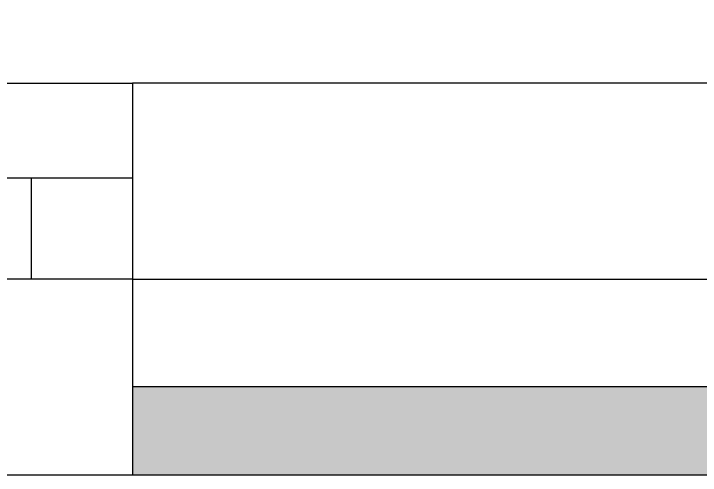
# Model space of a CAD drawing. Header units: metres. Extents: x -2057 to 8255, y -892 to 9175.
# Drawn here: x 3310.6 to 3364.9, y 7602.8 to 7639.3 of the extents above; entities that cross this region are included whole.
import ezdxf

# ---------------------------------------------------------------- set-up
doc = ezdxf.new("R2010")
doc.units = ezdxf.units.M
doc.header["$LTSCALE"] = 10
for name, color, linetype in [('Muri', 3, 'Continuous'), ('Scritte', 2, 'Continuous'), ('Sottile', 5, 'Continuous'), ('Testi', 3, 'Continuous'), ('Verde', 84, 'Continuous')]:
    doc.layers.add(name, color=color, linetype=linetype)

msp = doc.modelspace()

# ---------------------------------------------------------------- hatches: boundary and pattern name
at = {"layer": 'Verde'}
h = msp.add_hatch(dxfattribs=at)
h.set_pattern_fill('HONEY', color=252, scale=0.97)
h.set_pattern_definition([(0, (-265750.794, -70848.5211), (4.619625, 2.667141726), [3.07975, -6.1595]), (120, (-265750.794, -70848.5211), (-4.61962499, 2.667141743), [3.07975, -6.1595]), (60, (-265750.794, -70848.5211), (1e-08, 5.33428347), [-6.1595, 3.07975])])
h.paths.add_polyline_path([(3319.9896, 7609.7635), (3319.9896, 7602.7635), (3485.3495, 7602.7635), (3485.3495, 7609.7637)])
h.paths.add_polyline_path([(3003.0371, 7815.6715), (2996.0371, 7815.6715), (2996.0371, 7602.7635), (3139.9896, 7602.7635), (3139.9896, 7609.7635), (3003.0371, 7609.7635)])
h.paths.add_polyline_path([(3003.0371, 8287.3526), (2996.0371, 8287.3526), (2996.0371, 7995.5813), (3003.0371, 7995.5813)])
h.paths.add_polyline_path([(2996.0371, 8407.7635), (2996.9378, 8407.7635), (2996.0371, 8408.6642)])

# ---------------------------------------------------------------- linework, layer by layer
for p, q in [((3139.9896, 7633.7635), (3319.9896, 7633.7635)), ((3319.9896, 7602.7635), (3139.9896, 7602.7635))]:
    msp.add_line(p, q)
at = {"layer": 'Muri'}
for p, q in [((3502.3209, 7633.7637), (3319.9896, 7633.7635)), ((3319.9896, 7633.7635), (3319.9896, 7602.7635)), ((3319.9896, 7633.7635), (3319.9896, 7602.7635)), ((3502.3208, 7602.7637), (3319.9896, 7602.7635))]:
    msp.add_line(p, q, dxfattribs=at)
at = {"layer": 'Scritte'}
msp.add_line((3319.9896, 7618.2635), (3451.1628, 7618.2635), dxfattribs=at)
at = {"layer": 'Sottile'}
for p, q in [((3319.9896, 7626.2635), (3139.9896, 7626.2635)), ((3311.9896, 7626.2635), (3311.9896, 7618.2635)), ((3319.9896, 7618.2635), (3139.9896, 7618.2635)), ((3502.3209, 7609.7637), (3319.9896, 7609.7635))]:
    msp.add_line(p, q, dxfattribs=at)
at = {"layer": 'Testi'}
msp.add_lwpolyline([(2996.0371, 8637.7635), (4326.0371, 8637.7635), (4326.0371, 7602.7635), (2996.0371, 7602.7635)], close=True, dxfattribs=at)

doc.saveas('drawing.dxf')
